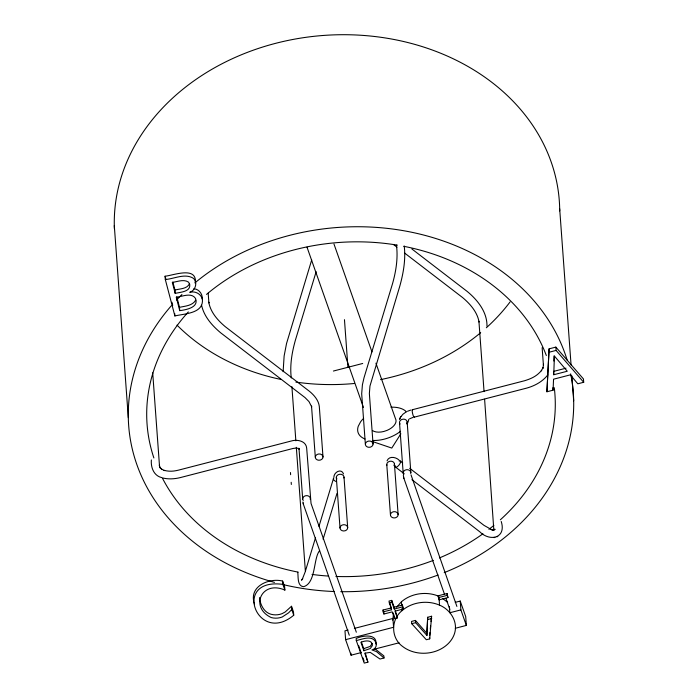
<?xml version="1.0" encoding="UTF-8"?>
<svg xmlns="http://www.w3.org/2000/svg" width="698" height="698" viewBox="0 0 698 698"><rect width="100%" height="100%" fill="white"/><g stroke="black" fill="none" stroke-linecap="round" stroke-linejoin="round"><path stroke-width="1.05" d="M553.872 361.041L554.055 355.849M553.75 374.73L554.404 356.05L567.273 371.24L553.75 374.73L553.505 371.423L565.991 368.195M553.078 390.182L553.549 379.197L570.318 374.861L577.804 383.795L583.702 382.268L583.458 378.962L555.844 347.107L549.099 348.852L546.918 391.77L553.078 390.182L552.903 387.695M195.344 282.62C196.984 265.929 173.034 275.483 165.077 276.216L165.321 279.532L174.884 315.95C184.159 313.655 203.223 313.699 202.446 299.73C201.373 293.971 195.222 290.717 189.751 292.322C195.335 290.569 197.883 282.812 193.651 278.493C185.223 272.848 174.299 278.842 165.321 279.532M426.757 633.182L427.691 617.259L431.6 616.247L429.706 638.879L426.338 639.743L411.707 623.68L411.541 621.429L415.458 620.417L426.757 633.182L426.923 635.442L415.615 622.668L415.458 620.417M426.923 635.442L427.691 617.259M546.918 391.77L549.099 348.852M429.654 635.546L429.977 632.336M430.3 629.116L430.622 625.897M431.059 621.604L431.6 616.247M392.695 620.121L393.489 614.484M375.986 644.097C377.19 633.103 362.271 635.616 356.154 638.504L356.303 640.59L364.234 663.1L367.907 662.149L365.307 653.119M311.701 259.926L286.538 343.521L284.13 355.989L283.118 371.694M316.15 271.688L295.341 340.345C291.939 352.534 289.731 365.316 291.275 377.976M315.522 537.739L305.139 572.02L302.251 579.357L302.705 578.59L301.475 580.204L302.182 579.523M318.986 526.318L333.469 478.531M319.64 550.635C313.28 557.938 316.089 583.292 303.569 586.704C296.999 586.093 298.465 576.653 297.741 572.29M323.104 539.188L336.986 493.407M399.535 419.611L400.259 417.736M333.836 477.275C333.888 472.223 341.226 467.93 343.538 473.898M372.2 643.495L370.132 646.435L363.737 648.651L363.885 650.737L370.289 648.521L372.348 645.58C372.427 639.289 364.696 640.677 360.901 642.265L363.885 650.737M189.524 283.571C187.3 289.112 179.744 288.64 174.962 290.063L175.198 293.378C180.18 292.148 191.104 291.904 189.682 284.147L188.521 282.123C183.635 278.886 177.536 281.748 172.319 282.393L175.198 293.378M494.201 529.145L493.826 529.974L484.604 399.221M387.05 460.811C389.004 455.733 395.783 456.998 399.02 460.043M400.573 417.151L402.894 414.263L405.931 412.073M399.91 418.39L400.888 416.549M195.667 300.201C192.508 305.776 185.075 306.064 179.491 307.338L179.735 310.645C185.93 309.825 199.148 307.539 195.519 298.43C191.313 292.052 182.073 296.746 176.271 297.217L179.735 310.645M400.861 433.79L391.787 448.072L371.912 441.337M396.604 607.234L401.437 601.781A31.131 25.451 -4.2 0 1 438.894 596.31M402.083 610.61C390.671 619.58 390.784 638.216 402.816 646.61A31.131 25.451 -4.2 0 0 454.616 633.226C458.158 621.534 450.323 609.555 439.539 605.14A31.131 25.451 -4.2 0 0 402.083 610.61L401.943 608.647M547.799 374.913C542.564 381.64 534.799 385.846 526.702 388.105L414.123 417.186M291.502 606.265L291.738 609.581L288.579 612.835L282.245 616.988A14.623 11.953 -4.2 0 1 271.208 617.556C249.265 607.12 261.829 579.89 284.88 590.098L282.865 584.374C231.317 577.499 257.466 645.729 293.727 615.226L293.492 611.919L291.502 606.265L285.168 611.998L282.001 613.682A14.623 11.953 -4.2 0 1 270.972 614.249C263.792 612.259 260.223 604.451 259.49 597.601M493.582 530.096L494.359 529.599M411.899 479.648L479.753 531.754C489.979 542.049 506.539 538.088 501.225 521.485M409.595 418.8L412.797 417.483M407.458 411.279L410.756 410.084M492.265 530.218L495.248 529.337M494.053 537.635L494.908 537.381M496.897 536.797L497.787 536.526M402.441 605L402.58 606.859L394.283 609.066L394.152 607.216L402.441 605L403.331 608.996L394.998 611.151L397.38 617.922L394.632 618.629L392.241 611.867L383.926 614.013L383.167 611.867L383.036 610.017L391.377 607.932L389.659 603.046M333.408 371.039L362.698 363.475M549.335 352.167L556.088 350.422L583.702 382.268M412.248 409.761L524.468 380.768C531.562 378.604 537.015 376.074 541.631 370.28L541.325 370.856L543.061 367.549L542.948 368.308L543.524 364.243L543.402 365.045L542.145 347.726M394.152 607.216L391.744 600.385L388.969 601.1L391.508 609.79L383.167 611.867M389.109 602.95L391.875 602.234L391.744 600.385M438.17 595.804L447.06 593.501L447.968 597.558L439.077 599.852L438.17 595.804L438.684 597.27M438.3 597.654L447.2 595.359L447.06 593.501M348.101 630.032L344.969 630.835L345.615 639.665L351.085 655.195L361.512 652.499M354.357 628.418L392.93 618.445L393.576 627.275L345.615 639.665M455.218 602.357L460.235 601.065L465.706 616.596L466.351 625.417L455.305 628.27M460.235 601.065L460.881 609.895L449.835 612.748L449.39 606.562M411.707 623.68L415.615 622.668M427.848 619.51L431.765 618.498M356.303 640.59C362.131 639.255 372.645 634.665 375.89 642.605C377.269 645.676 375.201 649.376 371.912 649.934L376.431 651.566L384.022 657.987L379.991 659.025L370.237 652.377L364.766 653.223L367.907 662.149M374.023 649.271L399.047 642.806M356.329 632.214L311.038 503.441L306.666 448.037C305.994 440.796 296.912 439.173 291.153 441.04L178.435 470.155C173.497 471.351 169.396 471.7 164.03 470.347L164.649 470.609L161.386 469.004L161.953 469.527L159.851 467.276L160.243 468L159.345 465.095L159.493 465.906L152.705 372.819M493.12 529.965L494.001 529.974L491.043 529.494L491.785 529.747L484.037 525.385L409.647 468.262M284.88 590.098L284.644 586.791L282.629 581.068C269.917 577.822 250.538 585.378 253.671 601.074M193.852 288.736C198.834 289.024 202.778 294.067 202.228 298.945M161.962 477.772C167.93 479.413 174.221 479.081 180.18 477.624L293.02 448.474L296.345 448.011L299.172 448.666L298.831 448.247L299.233 448.971L298.91 448.544M161.343 477.511C153.621 475.486 150.724 467.206 151.361 459.965M374.713 648.582L383.874 655.902L384.022 657.987M442.619 598.483L447.654 602.357M411.872 248.959L467.145 291.406C477.563 299.983 487.239 312.015 486.977 326.184M393.506 244.518L396.961 247.171M404.718 253.13L462.504 297.496C470.094 303.848 477.31 311.997 479.064 322.031L478.924 321.255L484.054 391.639M400.137 460.95L402.729 462.949M395.583 467.119L404.168 473.715M333.967 244.012L371.955 351.879M375.934 363.178L395.469 418.66A13.314 7.486 -19.4 0 1 387.102 430.361L383.813 431.477A13.314 7.486 -19.4 0 1 372.453 430.518M460.881 609.895L466.351 625.417M456.885 606.431L411.017 474.841M447.2 595.359L447.968 597.558M444.513 594.303L403.872 478.235M445.935 598.334L449.844 609.415M307.007 247.171L363.449 407.423M402.58 606.859L403.331 608.996M395.208 610.261L397.38 617.922M391.875 602.234L394.283 609.066M393.131 612.914L394.152 615.811M383.036 610.017L383.542 611.439M361.416 642.064L363.737 648.651M358.676 645.667L361.198 652.831M362.995 657.944L364.077 661.015M349.297 635.259L303.368 504.192M291.738 609.581L293.727 615.226M253.95 602.095L254.5 604.136M172.86 282.079L174.962 290.063M165.077 276.216L165.897 279.34M171.909 302.234L172.729 305.358M176.777 296.781L179.491 307.338M403.339 475.207L403.706 477.484M302.932 501.967L303.211 503.441M403.619 477.057L403.906 478.418M303.115 503.022L303.412 504.375M201.6 305.279C203.982 316.491 212.113 325.617 220.673 332.806L305.035 397.59L309.005 401.62L311.666 406.829L311.526 406.088L315.313 457.242M299.145 449.276L298.997 448.474L302.679 498.922M559.674 208.772L571.069 365.002M571.863 375.847L573.677 400.8M555.844 347.107L556.088 350.422M439.042 598.273L439.539 605.14M404.229 246.01C405.826 259.543 403.4 273.18 399.788 286.197L369.966 386.029L369.364 393.524L373.055 444.024A3.839 3.141 -4.2 0 1 367.349 446.964A3.839 3.141 -4.2 0 1 367.235 441.52A3.839 3.141 -4.2 0 1 373.055 444.024M429.593 637.37L429.706 638.879M396.464 245.146C398.139 258.164 396.019 271.33 392.477 283.859L364.033 377.714L362.41 384.79L361.686 393.777L365.368 444.312M407.17 422.081L410.86 472.668M399.5 422.508L403.174 472.956M394.44 464.083L398.13 514.653A3.839 3.141 -4.2 0 1 392.424 517.593A3.839 3.141 -4.2 0 1 392.311 512.149A3.839 3.141 -4.2 0 1 398.13 514.653M401.437 601.781L401.725 605.698M386.771 464.475L390.452 514.95M394.492 616.779L394.632 618.629M391.377 607.932L391.508 609.79M383.795 612.155L383.926 614.013M344.463 319.675L347.936 367.288M344.009 477.179L347.691 527.688A3.839 3.141 -4.2 0 1 341.985 530.628A3.839 3.141 -4.2 0 1 341.88 525.184A3.839 3.141 -4.2 0 1 347.691 527.688M350.937 653.232L351.085 655.195M336.331 477.441L340.013 527.976M322.991 456.954A3.839 3.141 -4.2 0 0 317.171 454.45A3.839 3.141 -4.2 0 0 317.285 459.895A3.839 3.141 -4.2 0 0 322.991 456.954L319.3 406.384C318.532 400.259 314.179 395.234 309.589 391.421L225.314 326.708C217.724 320.365 210.508 312.215 208.754 302.173L208.903 302.958L208.187 293.212M291.904 386.648L295.856 440.822M296.327 447.322L305.34 570.842M290.473 472.537L290.63 474.701M291.179 482.292L291.336 484.464M282.629 581.068L282.865 584.374M174.701 313.463L174.884 315.95M114.298 225.611L128.301 417.648M570.667 373.866A222.915 182.248 -4.2 0 1 444.207 572.648M438.135 574.995A222.915 182.248 -4.2 0 1 340.755 591.686M334.272 591.52A222.915 182.248 -4.2 0 1 283.004 584.566M274.489 582.376A222.915 182.248 -4.2 0 1 171.324 305.759M176.507 300.061A222.915 182.248 -4.2 0 1 181.934 294.547M194.882 282.891A222.915 182.248 -4.2 0 1 411.576 232.233A222.915 182.248 -4.2 0 1 567.16 360.107M554.282 387.704A204.479 167.18 -4.2 0 1 500.344 519.801M493.879 525.376A204.479 167.18 -4.2 0 1 488.923 529.337M482.929 533.804A204.479 167.18 -4.2 0 1 439.461 557.92M433.353 560.363A204.479 167.18 -4.2 0 1 335.913 576.452M328.269 576.059A204.479 167.18 -4.2 0 1 312.023 574.419M298.221 572.142A204.479 167.18 -4.2 0 1 162.573 478.444M153.874 457.949A204.479 167.18 -4.2 0 1 188.32 311.919M206.503 294.416A204.479 167.18 -4.2 0 1 397.406 245.155M403.758 246.307A204.479 167.18 -4.2 0 1 546.342 355.535M114.402 228.839A222.915 182.248 -4.2 0 1 332.597 34.926A222.915 182.248 -4.2 0 1 559.709 210.918M510.072 301.92A204.479 167.18 -4.2 0 1 486.34 327.763M480.678 332.676A204.479 167.18 -4.2 0 1 380.523 379.625M354.523 383.472A204.479 167.18 -4.2 0 1 295.882 382.085M281.015 379.459A204.479 167.18 -4.2 0 1 177.013 325.12M336.872 478.959A3.848 3.071 -3.2 0 1 339.612 474.282A3.848 3.071 -3.2 0 1 343.896 477.982M336.34 481.585A3.848 2.007 16.4 0 1 333.801 478.086M386.919 465.269A3.848 3.089 -6.3 0 1 391.046 461.186A3.848 3.089 -6.3 0 1 393.96 465.653M399.134 461.02A3.848 1.527 -51.6 0 1 400.312 462.835A3.848 1.527 -51.6 0 1 397.014 466.84A3.848 1.527 -51.6 0 1 395.26 465.732M408.766 419.271A26.637 14.972 -19.4 0 1 407.082 424.018M400.556 431.294A26.637 14.972 -19.4 0 1 372.427 440.447M364.993 438.981A26.637 14.972 -19.4 0 1 358.249 426.251L360.543 421.906A26.637 14.972 -19.4 0 1 363.641 418.364M390.95 407.196A26.637 14.972 -19.4 0 1 406.463 411.872M303.229 500.475A3.839 3.141 -4.2 0 1 305.951 495.676A3.839 3.141 -4.2 0 1 310.244 499.445M403.723 474.509A3.839 3.141 -4.2 0 1 406.454 469.719A3.839 3.141 -4.2 0 1 410.738 473.488M400.041 424.061A3.848 3.158 -7.3 0 1 403.269 419.132A3.848 3.158 -7.3 0 1 406.69 423.686M414.219 416.95A3.848 0.585 76.6 0 1 412.579 413.425A3.848 0.585 76.6 0 1 412.623 410.04"/></g></svg>
